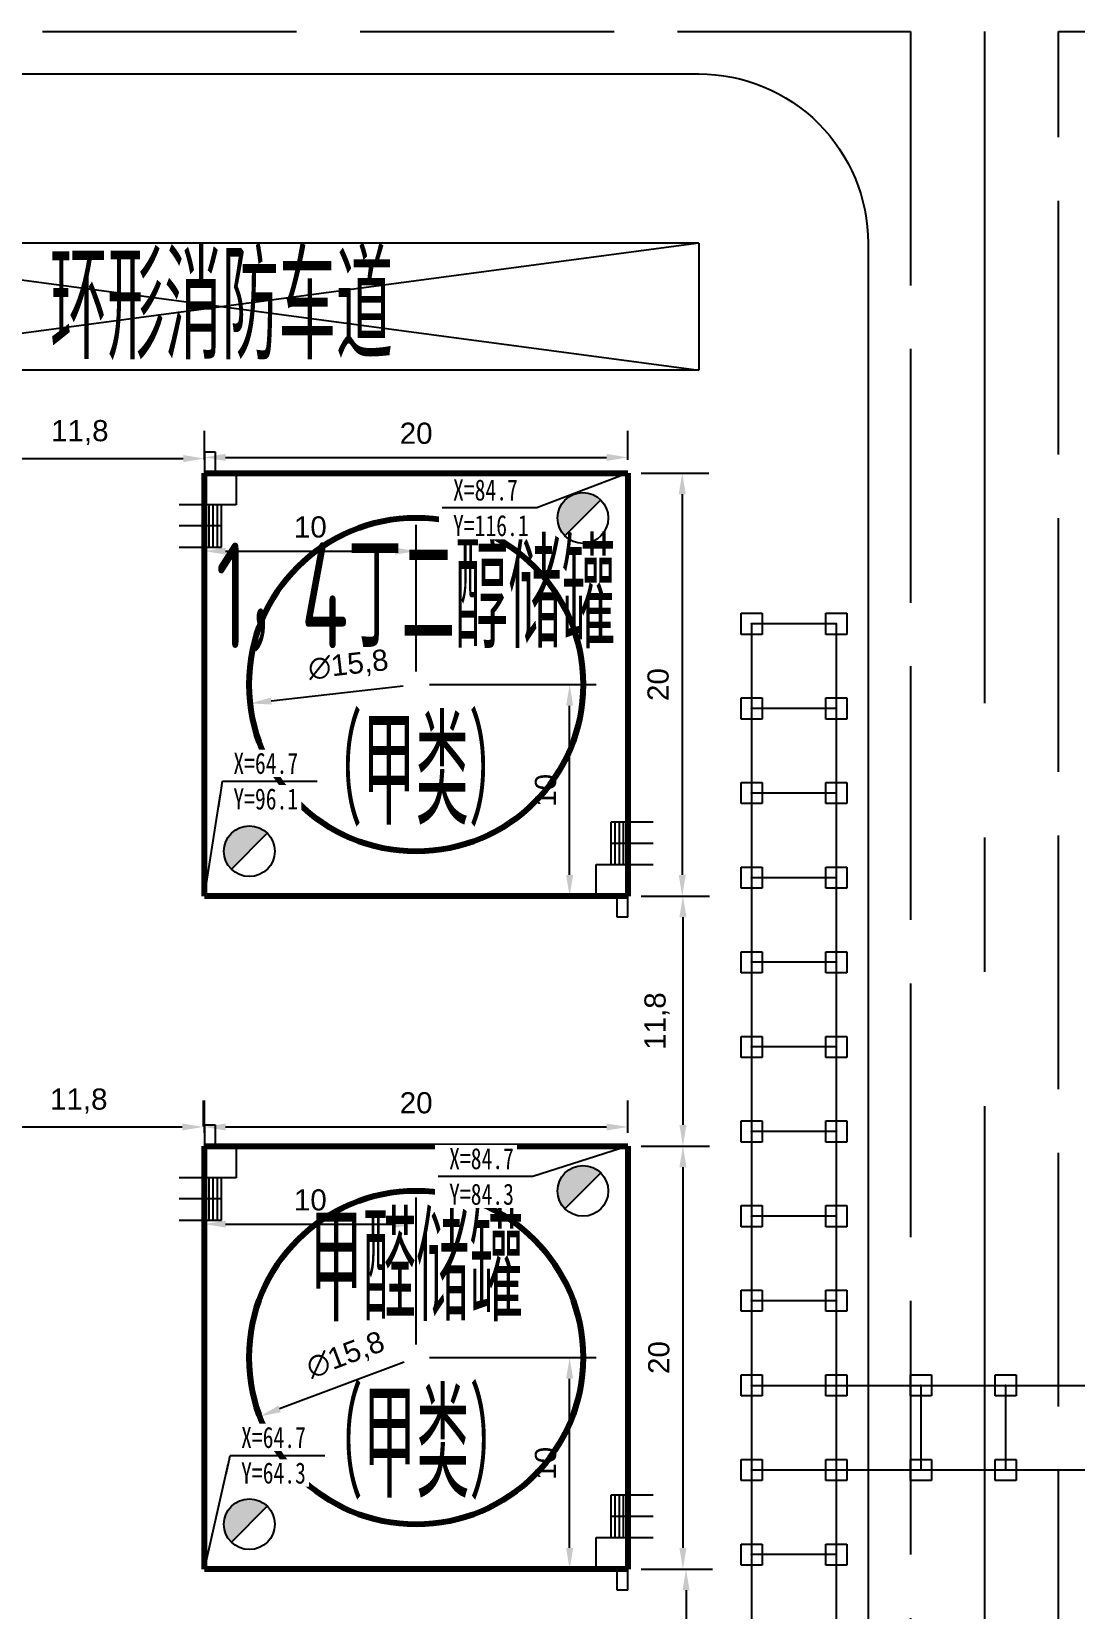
# Model space of a CAD drawing. Header units: millimetres. Extents: x 3176 to 4017, y 1682 to 2277.
# Drawn here: x 3372.7 to 3422, y 2051.6 to 2126.2 of the extents above; entities that cross this region are included whole.
import ezdxf
from ezdxf.enums import TextEntityAlignment as Align

# ---------------------------------------------------------------- set-up
doc = ezdxf.new("R2010")
doc.units = ezdxf.units.MM
doc.linetypes.add('ACAD_ISO02W100', pattern=[15, 12, -3])
doc.linetypes.add('CENTER', pattern=[50.8, 31.75, -6.35, 6.35, -6.35])
for name, color, linetype, lineweight in [('14-消防', 12, 'Continuous', 25), ('15-管廊', 130, 'Continuous', 25), ('16-储罐', 32, 'Continuous', 80), ('18-环形消防车道', 252, 'Continuous', 25), ('19-楼梯', 126, 'Continuous', 25), ('19-楼梯 @ 1', 126, 'Continuous', 25), ('2-文本 @ 1', 7, 'Continuous', 25), ('20-排水渠', 71, 'Continuous', 25), ('23-标注', 7, 'Continuous', 25), ('24-隔堤', 175, 'Continuous', 80), ('25-坐标2', 7, 'Continuous', 25), ('5-道路线', 7, 'ACAD_ISO02W100', 25), ('6-道路中心黄线', 50, 'CENTER', 25), ('7-建筑外沿', 7, 'Continuous', 25)]:
    doc.layers.add(name, color=color, linetype=linetype, lineweight=lineweight)
doc.styles.add('5mm', font='gbenor.shx', dxfattribs={"width": 0.7, "height": 5, "bigfont": 'gbcbig.shx'})
doc.styles.add('Dim_Coord', font='txt', dxfattribs={"width": 0.75})
doc.styles.get("Standard").update_dxf_attribs({"font": 'arial.ttf'})
doc.dimstyles.new('ISO-25', dxfattribs={"dimtxt": 1, "dimasz": 1, "dimexe": 1.25, "dimexo": 0.625, "dimtad": 1, "dimdec": 1, "dimtxsty": 'Standard', "dimcen": 2.5, "dimadec": 0, "dimazin": 0, "dimtfac": 1, "dimtdec": 1, "dimtmove": 0, "dimatfit": 3, "dimfxl": 0, "dimarcsym": 0})

# ---------------------------------------------------------------- blocks, each defined once
blk = doc.blocks.new('消防拴')
at = {"layer": '6-道路中心黄线', "true_color": 0x991b1e}
h = blk.add_hatch(color=244, dxfattribs=at)
h.dxf.hatch_style = 1
h.paths.add_polyline_path([(2870.019, 1133.538, 0.668179), (2867.971, 1132.689, 0.198912), (2868.322, 1131.841)])
at = {"layer": '14-消防'}
blk.add_line((2868.322, 1131.841), (2870.019, 1133.538), dxfattribs=at)
blk.add_circle((2869.171, 1132.689), 1.2, dxfattribs=at)
blk = doc.blocks.new('*D66')
at = {"layer": '23-标注', "color": 0, "lineweight": -2, "transparency": 16777216}
for p, q in [((3380.842, 2105.921), (3380.842, 2107.287)), ((3400.842, 2105.921), (3400.842, 2107.287)), ((3381.842, 2106.037), (3399.842, 2106.037))]:
    blk.add_line(p, q, dxfattribs=at)
at = {"layer": '23-标注', "color": 0, "transparency": 16777216}
for points in [[(3381.842, 2106.204), (3381.842, 2105.87), (3380.842, 2106.037)], [(3399.842, 2106.204), (3399.842, 2105.87), (3400.842, 2106.037)]]:
    blk.add_solid(points, dxfattribs=at)
at = {"layer": 'Defpoints', "color": 0, "transparency": 16777216}
for p in [(3400.842, 2106.037), (3380.842, 2105.296), (3400.842, 2105.296)]:
    blk.add_point(p, dxfattribs=at)
at = {"layer": '23-标注', "color": 0, "transparency": 16777216, "insert": (3390.842, 2107.172), "char_height": 1, "attachment_point": 5}
blk.add_mtext('20', dxfattribs=at)
blk = doc.blocks.new('*D68')
at = {"layer": '23-标注', "color": 0, "lineweight": -2, "transparency": 16777216}
for p, q in [((3380.842, 2074.107), (3380.842, 2075.634)), ((3400.842, 2074.107), (3400.842, 2075.634)), ((3381.842, 2074.384), (3399.842, 2074.384))]:
    blk.add_line(p, q, dxfattribs=at)
at = {"layer": '23-标注', "color": 0, "transparency": 16777216}
for points in [[(3381.842, 2074.551), (3381.842, 2074.218), (3380.842, 2074.384)], [(3399.842, 2074.551), (3399.842, 2074.218), (3400.842, 2074.384)]]:
    blk.add_solid(points, dxfattribs=at)
at = {"layer": 'Defpoints', "color": 0, "transparency": 16777216}
for p in [(3400.842, 2074.384), (3380.842, 2073.482), (3400.842, 2073.482)]:
    blk.add_point(p, dxfattribs=at)
at = {"layer": '23-标注', "color": 0, "transparency": 16777216, "insert": (3390.842, 2075.52), "char_height": 1, "attachment_point": 5}
blk.add_mtext('20', dxfattribs=at)
blk = doc.blocks.new('*D70')
at = {"layer": '23-标注', "color": 0, "lineweight": -2, "transparency": 16777216}
for p, q in [((3369.062, 2105.921), (3369.062, 2107.232)), ((3380.842, 2105.921), (3380.842, 2107.232)), ((3370.062, 2105.982), (3379.842, 2105.982))]:
    blk.add_line(p, q, dxfattribs=at)
at = {"layer": '23-标注', "color": 0, "transparency": 16777216}
for points in [[(3370.062, 2106.149), (3370.062, 2105.815), (3369.062, 2105.982)], [(3379.842, 2106.149), (3379.842, 2105.815), (3380.842, 2105.982)]]:
    blk.add_solid(points, dxfattribs=at)
at = {"layer": 'Defpoints', "color": 0, "transparency": 16777216}
for p in [(3380.842, 2105.982), (3369.062, 2105.296), (3380.842, 2105.296)]:
    blk.add_point(p, dxfattribs=at)
at = {"layer": '23-标注', "color": 0, "transparency": 16777216, "insert": (3374.952, 2107.208), "char_height": 1, "attachment_point": 5}
blk.add_mtext('11,8', dxfattribs=at)
blk = doc.blocks.new('*D71')
at = {"layer": '23-标注', "color": 0, "lineweight": -2, "transparency": 16777216}
for p, q in [((3369.012, 2074.137), (3369.012, 2075.634)), ((3380.792, 2074.403), (3380.792, 2075.634)), ((3370.012, 2074.384), (3379.792, 2074.384))]:
    blk.add_line(p, q, dxfattribs=at)
at = {"layer": '23-标注', "color": 0, "transparency": 16777216}
for points in [[(3370.012, 2074.551), (3370.012, 2074.218), (3369.012, 2074.384)], [(3379.792, 2074.551), (3379.792, 2074.218), (3380.792, 2074.384)]]:
    blk.add_solid(points, dxfattribs=at)
at = {"layer": 'Defpoints', "color": 0, "transparency": 16777216}
for p in [(3380.792, 2074.384), (3380.792, 2073.778), (3369.012, 2073.512)]:
    blk.add_point(p, dxfattribs=at)
at = {"layer": '23-标注', "color": 0, "transparency": 16777216, "insert": (3374.902, 2075.61), "char_height": 1, "attachment_point": 5}
blk.add_mtext('11,8', dxfattribs=at)
blk = doc.blocks.new('*D74')
at = {"layer": '23-标注', "color": 0, "lineweight": -2, "transparency": 16777216}
blk.add_line((3390.235, 2095.227), (3383.996, 2094.519), dxfattribs=at)
at = {"layer": '23-标注', "color": 0, "transparency": 16777216}
blk.add_solid([(3383.977, 2094.684), (3384.014, 2094.353), (3383.002, 2094.406)], dxfattribs=at)
at = {"layer": 'Defpoints', "color": 0, "transparency": 16777216}
for p in [(3398.681, 2096.186), (3383.002, 2094.406)]:
    blk.add_point(p, dxfattribs=at)
at = {"layer": '23-标注', "color": 0, "transparency": 16777216, "insert": (3387.642, 2096.183), "char_height": 1, "attachment_point": 5, "rotation": 6.47866}
blk.add_mtext('∅15,8', dxfattribs=at)
blk = doc.blocks.new('*D75')
at = {"layer": '23-标注', "color": 0, "lineweight": -2, "transparency": 16777216}
blk.add_line((3390.271, 2063.267), (3384.394, 2061.054), dxfattribs=at)
at = {"layer": '23-标注', "color": 0, "transparency": 16777216}
blk.add_solid([(3384.335, 2061.21), (3384.452, 2060.898), (3383.458, 2060.702)], dxfattribs=at)
at = {"layer": 'Defpoints', "color": 0, "transparency": 16777216}
for p in [(3398.226, 2066.262), (3383.458, 2060.702)]:
    blk.add_point(p, dxfattribs=at)
at = {"layer": '23-标注', "color": 0, "transparency": 16777216, "insert": (3387.522, 2063.56), "char_height": 1, "attachment_point": 5, "rotation": 20.63048}
blk.add_mtext('∅15,8', dxfattribs=at)
blk = doc.blocks.new('*D93')
at = {"layer": '23-标注', "color": 0, "lineweight": -2, "transparency": 16777216}
for p, q in [((3391.467, 2095.296), (3399.344, 2095.296)), ((3398.094, 2086.296), (3398.094, 2094.296)), ((3400.217, 2085.296), (3396.844, 2085.296))]:
    blk.add_line(p, q, dxfattribs=at)
at = {"layer": '23-标注', "color": 0, "transparency": 16777216}
for points in [[(3397.927, 2094.296), (3398.261, 2094.296), (3398.094, 2095.296)], [(3397.927, 2086.296), (3398.261, 2086.296), (3398.094, 2085.296)]]:
    blk.add_solid(points, dxfattribs=at)
at = {"layer": 'Defpoints', "color": 0, "transparency": 16777216}
for p in [(3390.842, 2095.296), (3398.094, 2095.296), (3400.842, 2085.296)]:
    blk.add_point(p, dxfattribs=at)
at = {"layer": '23-标注', "color": 0, "transparency": 16777216, "insert": (3396.958, 2090.296), "char_height": 1, "attachment_point": 5, "rotation": 90}
blk.add_mtext('10', dxfattribs=at)
blk = doc.blocks.new('*D94')
at = {"layer": '23-标注', "color": 0, "lineweight": -2, "transparency": 16777216}
for p, q in [((3380.842, 2104.671), (3380.842, 2100.356)), ((3390.842, 2095.921), (3390.842, 2102.856)), ((3381.842, 2101.606), (3389.842, 2101.606))]:
    blk.add_line(p, q, dxfattribs=at)
at = {"layer": '23-标注', "color": 0, "transparency": 16777216}
for points in [[(3381.842, 2101.773), (3381.842, 2101.44), (3380.842, 2101.606)], [(3389.842, 2101.773), (3389.842, 2101.44), (3390.842, 2101.606)]]:
    blk.add_solid(points, dxfattribs=at)
at = {"layer": 'Defpoints', "color": 0, "transparency": 16777216}
for p in [(3380.842, 2105.296), (3390.842, 2101.606), (3390.842, 2095.296)]:
    blk.add_point(p, dxfattribs=at)
at = {"layer": '23-标注', "color": 0, "transparency": 16777216, "insert": (3385.842, 2102.742), "char_height": 1, "attachment_point": 5}
blk.add_mtext('10', dxfattribs=at)
blk = doc.blocks.new('*D95')
at = {"layer": '23-标注', "color": 0, "lineweight": -2, "transparency": 16777216}
for p, q in [((3391.467, 2063.482), (3399.344, 2063.482)), ((3398.094, 2054.482), (3398.094, 2062.482)), ((3400.217, 2053.482), (3396.844, 2053.482))]:
    blk.add_line(p, q, dxfattribs=at)
at = {"layer": '23-标注', "color": 0, "transparency": 16777216}
for points in [[(3397.927, 2062.482), (3398.261, 2062.482), (3398.094, 2063.482)], [(3397.927, 2054.482), (3398.261, 2054.482), (3398.094, 2053.482)]]:
    blk.add_solid(points, dxfattribs=at)
at = {"layer": 'Defpoints', "color": 0, "transparency": 16777216}
for p in [(3390.842, 2063.482), (3398.094, 2063.482), (3400.842, 2053.482)]:
    blk.add_point(p, dxfattribs=at)
at = {"layer": '23-标注', "color": 0, "transparency": 16777216, "insert": (3396.958, 2058.482), "char_height": 1, "attachment_point": 5, "rotation": 90}
blk.add_mtext('10', dxfattribs=at)
blk = doc.blocks.new('*D96')
at = {"layer": '23-标注', "color": 0, "lineweight": -2, "transparency": 16777216}
for p, q in [((3380.842, 2072.857), (3380.842, 2068.542)), ((3390.842, 2064.107), (3390.842, 2071.042)), ((3381.842, 2069.792), (3389.842, 2069.792))]:
    blk.add_line(p, q, dxfattribs=at)
at = {"layer": '23-标注', "color": 0, "transparency": 16777216}
for points in [[(3381.842, 2069.959), (3381.842, 2069.625), (3380.842, 2069.792)], [(3389.842, 2069.959), (3389.842, 2069.625), (3390.842, 2069.792)]]:
    blk.add_solid(points, dxfattribs=at)
at = {"layer": 'Defpoints', "color": 0, "transparency": 16777216}
for p in [(3380.842, 2073.482), (3390.842, 2069.792), (3390.842, 2063.482)]:
    blk.add_point(p, dxfattribs=at)
at = {"layer": '23-标注', "color": 0, "transparency": 16777216, "insert": (3385.842, 2070.928), "char_height": 1, "attachment_point": 5}
blk.add_mtext('10', dxfattribs=at)
blk = doc.blocks.new('*D103')
at = {"layer": '23-标注', "color": 0, "lineweight": -2, "transparency": 16777216}
for p, q in [((3401.467, 2105.296), (3404.663, 2105.296)), ((3403.413, 2104.296), (3403.413, 2086.296)), ((3401.467, 2085.296), (3404.663, 2085.296))]:
    blk.add_line(p, q, dxfattribs=at)
at = {"layer": '23-标注', "color": 0, "transparency": 16777216}
for points in [[(3403.246, 2104.296), (3403.58, 2104.296), (3403.413, 2105.296)], [(3403.246, 2086.296), (3403.58, 2086.296), (3403.413, 2085.296)]]:
    blk.add_solid(points, dxfattribs=at)
at = {"layer": 'Defpoints', "color": 0, "transparency": 16777216}
for p in [(3400.842, 2105.296), (3400.842, 2085.296), (3403.413, 2085.296)]:
    blk.add_point(p, dxfattribs=at)
at = {"layer": '23-标注', "color": 0, "transparency": 16777216, "insert": (3402.277, 2095.296), "char_height": 1, "attachment_point": 5, "rotation": 90}
blk.add_mtext('20', dxfattribs=at)
blk = doc.blocks.new('*D104')
at = {"layer": '23-标注', "color": 0, "lineweight": -2, "transparency": 16777216}
for p, q in [((3401.467, 2073.482), (3404.696, 2073.482)), ((3403.446, 2072.482), (3403.446, 2054.482)), ((3401.467, 2053.482), (3404.696, 2053.482))]:
    blk.add_line(p, q, dxfattribs=at)
at = {"layer": '23-标注', "color": 0, "transparency": 16777216}
for points in [[(3403.28, 2072.482), (3403.613, 2072.482), (3403.446, 2073.482)], [(3403.28, 2054.482), (3403.613, 2054.482), (3403.446, 2053.482)]]:
    blk.add_solid(points, dxfattribs=at)
at = {"layer": 'Defpoints', "color": 0, "transparency": 16777216}
for p in [(3400.842, 2073.482), (3400.842, 2053.482), (3403.446, 2053.482)]:
    blk.add_point(p, dxfattribs=at)
at = {"layer": '23-标注', "color": 0, "transparency": 16777216, "insert": (3402.311, 2063.482), "char_height": 1, "attachment_point": 5, "rotation": 90}
blk.add_mtext('20', dxfattribs=at)
blk = doc.blocks.new('*D106')
at = {"layer": '23-标注', "color": 0, "lineweight": -2, "transparency": 16777216}
for p, q in [((3401.467, 2085.296), (3404.696, 2085.296)), ((3403.446, 2084.296), (3403.446, 2074.482)), ((3401.467, 2073.482), (3404.696, 2073.482))]:
    blk.add_line(p, q, dxfattribs=at)
at = {"layer": '23-标注', "color": 0, "transparency": 16777216}
for points in [[(3403.28, 2084.296), (3403.613, 2084.296), (3403.446, 2085.296)], [(3403.28, 2074.482), (3403.613, 2074.482), (3403.446, 2073.482)]]:
    blk.add_solid(points, dxfattribs=at)
at = {"layer": 'Defpoints', "color": 0, "transparency": 16777216}
for p in [(3400.842, 2085.296), (3400.842, 2073.482), (3403.446, 2073.482)]:
    blk.add_point(p, dxfattribs=at)
at = {"layer": '23-标注', "color": 0, "transparency": 16777216, "insert": (3402.22, 2079.389), "char_height": 1, "attachment_point": 5, "rotation": 90}
blk.add_mtext('11,8', dxfattribs=at)
blk = doc.blocks.new('*D108')
at = {"layer": '23-标注', "color": 0, "lineweight": -2, "transparency": 16777216}
for p, q in [((3401.517, 2053.482), (3404.842, 2053.482)), ((3403.592, 2052.482), (3403.592, 2042.678)), ((3401.517, 2041.678), (3404.842, 2041.678))]:
    blk.add_line(p, q, dxfattribs=at)
at = {"layer": '23-标注', "color": 0, "transparency": 16777216}
for points in [[(3403.425, 2052.482), (3403.758, 2052.482), (3403.592, 2053.482)], [(3403.425, 2042.678), (3403.758, 2042.678), (3403.592, 2041.678)]]:
    blk.add_solid(points, dxfattribs=at)
at = {"layer": 'Defpoints', "color": 0, "transparency": 16777216}
for p in [(3400.892, 2053.482), (3400.892, 2041.678), (3403.592, 2041.678)]:
    blk.add_point(p, dxfattribs=at)
at = {"layer": '23-标注', "color": 0, "transparency": 16777216, "insert": (3402.366, 2047.58), "char_height": 1, "attachment_point": 5, "rotation": 90}
blk.add_mtext('11,8', dxfattribs=at)
blk = doc.blocks.new('*U118')
at = {"char_height": 1, "style": 'Dim_Coord', "bg_fill": 3, "box_fill_scale": 1.15, "bg_fill_color": 256, "bg_fill_transparency": 0}
for s, insert, attachment_point in [(' X=64.7', (0, 0.333), 7), (' Y=64.3', (0, -0.333), 1)]:
    blk.add_mtext(s, dxfattribs=dict(at, insert=insert, attachment_point=attachment_point))
at = {"color": 0}
blk.add_line((0, 0), (4.463, 0), dxfattribs=at)
blk = doc.blocks.new('*U119')
at = {"char_height": 1, "style": 'Dim_Coord', "bg_fill": 3, "box_fill_scale": 1.15, "bg_fill_color": 256, "bg_fill_transparency": 0}
for s, insert, attachment_point in [(' X=84.7', (-4.463, 0.333), 7), (' Y=84.3', (-4.463, -0.333), 1)]:
    blk.add_mtext(s, dxfattribs=dict(at, insert=insert, attachment_point=attachment_point))
at = {"color": 0}
blk.add_line((0, 0), (-4.463, 0), dxfattribs=at)
blk = doc.blocks.new('*U124')
at = {"char_height": 1, "style": 'Dim_Coord', "bg_fill": 3, "box_fill_scale": 1.15, "bg_fill_color": 256, "bg_fill_transparency": 0}
for s, insert, attachment_point in [(' X=64.7', (0, 0.333), 7), (' Y=96.1', (0, -0.333), 1)]:
    blk.add_mtext(s, dxfattribs=dict(at, insert=insert, attachment_point=attachment_point))
at = {"color": 0}
blk.add_line((0, 0), (4.463, 0), dxfattribs=at)
blk = doc.blocks.new('*U125')
at = {"char_height": 1, "style": 'Dim_Coord', "bg_fill": 3, "box_fill_scale": 1.15, "bg_fill_color": 256, "bg_fill_transparency": 0}
for s, insert, attachment_point in [(' X=84.7', (-4.463, 0.333), 7), (' Y=116.1', (-4.463, -0.333), 1)]:
    blk.add_mtext(s, dxfattribs=dict(at, insert=insert, attachment_point=attachment_point))
at = {"color": 0}
blk.add_line((0, 0), (-4.463, 0), dxfattribs=at)

msp = doc.modelspace()

# ---------------------------------------------------------------- linework, layer by layer
msp.add_line((3371.19, 2124.168), (3379.19, 2124.168))
at = {"layer": '15-管廊'}
for p, q in [((3406.19, 2097.668), (3406.19, 2098.668)), ((3406.19, 2098.668), (3407.19, 2098.668)), ((3407.19, 2098.668), (3407.19, 2097.668)), ((3410.19, 2097.668), (3410.19, 2098.668)), ((3410.19, 2098.668), (3411.19, 2098.668)), ((3411.19, 2098.668), (3411.19, 2097.668)), ((3407.19, 2097.668), (3406.19, 2097.668)), ((3410.69, 2098.168), (3406.69, 2098.168)), ((3406.69, 2098.168), (3406.69, 2094.168)), ((3411.19, 2097.668), (3410.19, 2097.668)), ((3410.69, 2098.168), (3410.69, 2094.168)), ((3406.19, 2093.668), (3406.19, 2094.668)), ((3406.19, 2094.668), (3407.19, 2094.668)), ((3407.19, 2094.668), (3407.19, 2093.668)), ((3410.19, 2093.668), (3410.19, 2094.668)), ((3410.19, 2094.668), (3411.19, 2094.668)), ((3411.19, 2094.668), (3411.19, 2093.668)), ((3410.69, 2094.168), (3406.69, 2094.168)), ((3406.69, 2094.168), (3406.69, 2090.168)), ((3410.69, 2094.168), (3410.69, 2090.168)), ((3407.19, 2093.668), (3406.19, 2093.668)), ((3411.19, 2093.668), (3410.19, 2093.668)), ((3406.19, 2089.668), (3406.19, 2090.668)), ((3406.19, 2090.668), (3407.19, 2090.668)), ((3410.69, 2090.168), (3406.69, 2090.168)), ((3406.69, 2090.168), (3406.69, 2086.168)), ((3407.19, 2090.668), (3407.19, 2089.668)), ((3410.19, 2089.668), (3410.19, 2090.668)), ((3410.19, 2090.668), (3411.19, 2090.668)), ((3410.69, 2090.168), (3410.69, 2086.168)), ((3411.19, 2090.668), (3411.19, 2089.668)), ((3407.19, 2089.668), (3406.19, 2089.668)), ((3411.19, 2089.668), (3410.19, 2089.668)), ((3406.19, 2085.668), (3406.19, 2086.668)), ((3406.19, 2086.668), (3407.19, 2086.668)), ((3407.19, 2086.668), (3407.19, 2085.668)), ((3410.19, 2085.668), (3410.19, 2086.668)), ((3410.19, 2086.668), (3411.19, 2086.668)), ((3411.19, 2086.668), (3411.19, 2085.668)), ((3407.19, 2085.668), (3406.19, 2085.668)), ((3410.69, 2086.168), (3406.69, 2086.168)), ((3406.69, 2086.168), (3406.69, 2082.168)), ((3411.19, 2085.668), (3410.19, 2085.668)), ((3410.69, 2086.168), (3410.69, 2082.168)), ((3406.19, 2081.668), (3406.19, 2082.668)), ((3406.19, 2082.668), (3407.19, 2082.668)), ((3407.19, 2082.668), (3407.19, 2081.668)), ((3410.19, 2081.668), (3410.19, 2082.668)), ((3410.19, 2082.668), (3411.19, 2082.668)), ((3411.19, 2082.668), (3411.19, 2081.668)), ((3410.69, 2082.168), (3406.69, 2082.168)), ((3406.69, 2082.168), (3406.69, 2078.168)), ((3410.69, 2082.168), (3410.69, 2078.168)), ((3407.19, 2081.668), (3406.19, 2081.668)), ((3411.19, 2081.668), (3410.19, 2081.668)), ((3406.19, 2077.668), (3406.19, 2078.668)), ((3406.19, 2078.668), (3407.19, 2078.668)), ((3410.69, 2078.168), (3406.69, 2078.168)), ((3406.69, 2078.168), (3406.69, 2074.168)), ((3407.19, 2078.668), (3407.19, 2077.668)), ((3410.19, 2077.668), (3410.19, 2078.668)), ((3410.19, 2078.668), (3411.19, 2078.668)), ((3410.69, 2078.168), (3410.69, 2074.168)), ((3411.19, 2078.668), (3411.19, 2077.668)), ((3407.19, 2077.668), (3406.19, 2077.668)), ((3411.19, 2077.668), (3410.19, 2077.668)), ((3406.19, 2073.668), (3406.19, 2074.668)), ((3406.19, 2074.668), (3407.19, 2074.668)), ((3407.19, 2074.668), (3407.19, 2073.668)), ((3410.19, 2073.668), (3410.19, 2074.668)), ((3410.19, 2074.668), (3411.19, 2074.668)), ((3411.19, 2074.668), (3411.19, 2073.668)), ((3410.69, 2074.168), (3406.69, 2074.168)), ((3406.69, 2074.168), (3406.69, 2070.168)), ((3410.69, 2074.168), (3410.69, 2070.168)), ((3407.19, 2073.668), (3406.19, 2073.668)), ((3411.19, 2073.668), (3410.19, 2073.668)), ((3406.19, 2069.668), (3406.19, 2070.668)), ((3406.19, 2070.668), (3407.19, 2070.668)), ((3410.69, 2070.168), (3406.69, 2070.168)), ((3406.69, 2070.168), (3406.69, 2066.168)), ((3407.19, 2070.668), (3407.19, 2069.668)), ((3410.19, 2069.668), (3410.19, 2070.668)), ((3410.19, 2070.668), (3411.19, 2070.668)), ((3410.69, 2070.168), (3410.69, 2066.168)), ((3411.19, 2070.668), (3411.19, 2069.668)), ((3407.19, 2069.668), (3406.19, 2069.668)), ((3411.19, 2069.668), (3410.19, 2069.668)), ((3406.19, 2065.668), (3406.19, 2066.668)), ((3406.19, 2066.668), (3407.19, 2066.668)), ((3407.19, 2066.668), (3407.19, 2065.668)), ((3410.19, 2065.668), (3410.19, 2066.668)), ((3410.19, 2066.668), (3411.19, 2066.668)), ((3411.19, 2066.668), (3411.19, 2065.668)), ((3407.19, 2065.668), (3406.19, 2065.668)), ((3410.69, 2066.168), (3406.69, 2066.168)), ((3406.69, 2066.168), (3406.69, 2062.168)), ((3411.19, 2065.668), (3410.19, 2065.668)), ((3410.69, 2066.168), (3410.69, 2062.168)), ((3406.19, 2062.668), (3407.19, 2062.668)), ((3406.19, 2061.668), (3406.19, 2062.668)), ((3407.19, 2062.668), (3407.19, 2061.668)), ((3410.19, 2062.668), (3411.19, 2062.668)), ((3410.19, 2061.668), (3410.19, 2062.668)), ((3411.19, 2062.668), (3411.19, 2061.668)), ((3414.19, 2062.668), (3415.19, 2062.668)), ((3414.19, 2061.668), (3414.19, 2062.668)), ((3415.19, 2062.668), (3415.19, 2061.668)), ((3418.19, 2062.668), (3419.19, 2062.668)), ((3418.19, 2061.668), (3418.19, 2062.668)), ((3419.19, 2062.668), (3419.19, 2061.668)), ((3406.69, 2062.168), (3406.69, 2058.168)), ((3406.69, 2062.168), (3410.69, 2062.168)), ((3410.69, 2062.168), (3410.69, 2058.168)), ((3410.69, 2062.168), (3414.69, 2062.168)), ((3414.69, 2062.168), (3414.69, 2058.168)), ((3414.69, 2062.168), (3418.69, 2062.168)), ((3418.69, 2062.168), (3418.69, 2058.168)), ((3418.69, 2062.168), (3422.69, 2062.168)), ((3407.19, 2061.668), (3406.19, 2061.668)), ((3411.19, 2061.668), (3410.19, 2061.668)), ((3415.19, 2061.668), (3414.19, 2061.668)), ((3419.19, 2061.668), (3418.19, 2061.668)), ((3406.19, 2058.668), (3407.19, 2058.668)), ((3406.19, 2057.668), (3406.19, 2058.668)), ((3406.69, 2058.168), (3410.69, 2058.168)), ((3406.69, 2058.168), (3406.69, 2054.168)), ((3407.19, 2058.668), (3407.19, 2057.668)), ((3410.19, 2058.668), (3411.19, 2058.668)), ((3410.19, 2057.668), (3410.19, 2058.668)), ((3410.69, 2058.168), (3414.69, 2058.168)), ((3410.69, 2058.168), (3410.69, 2054.168)), ((3411.19, 2058.668), (3411.19, 2057.668)), ((3414.19, 2058.668), (3415.19, 2058.668)), ((3414.19, 2057.668), (3414.19, 2058.668)), ((3414.69, 2058.168), (3418.69, 2058.168)), ((3415.19, 2058.668), (3415.19, 2057.668)), ((3418.19, 2058.668), (3419.19, 2058.668)), ((3418.19, 2057.668), (3418.19, 2058.668)), ((3418.69, 2058.168), (3422.69, 2058.168)), ((3419.19, 2058.668), (3419.19, 2057.668)), ((3407.19, 2057.668), (3406.19, 2057.668)), ((3411.19, 2057.668), (3410.19, 2057.668)), ((3415.19, 2057.668), (3414.19, 2057.668)), ((3419.19, 2057.668), (3418.19, 2057.668)), ((3406.19, 2053.668), (3406.19, 2054.668)), ((3406.19, 2054.668), (3407.19, 2054.668)), ((3407.19, 2054.668), (3407.19, 2053.668)), ((3410.19, 2053.668), (3410.19, 2054.668)), ((3410.19, 2054.668), (3411.19, 2054.668)), ((3411.19, 2054.668), (3411.19, 2053.668)), ((3407.19, 2053.668), (3406.19, 2053.668)), ((3410.69, 2054.168), (3406.69, 2054.168)), ((3406.69, 2054.168), (3406.69, 2050.168)), ((3411.19, 2053.668), (3410.19, 2053.668)), ((3410.69, 2054.168), (3410.69, 2050.168))]:
    msp.add_line(p, q, dxfattribs=at)
for p in [(3406.69, 2098.168), (3406.69, 2098.168), (3410.69, 2098.168), (3410.69, 2098.168), (3406.69, 2094.168), (3406.69, 2094.168), (3410.69, 2094.168), (3410.69, 2094.168), (3406.69, 2090.168), (3406.69, 2090.168), (3410.69, 2090.168), (3410.69, 2090.168), (3406.69, 2086.168), (3406.69, 2086.168), (3410.69, 2086.168), (3410.69, 2086.168), (3406.69, 2082.168), (3406.69, 2082.168), (3410.69, 2082.168), (3410.69, 2082.168), (3406.69, 2078.168), (3406.69, 2078.168), (3410.69, 2078.168), (3410.69, 2078.168), (3406.69, 2074.168), (3406.69, 2074.168), (3410.69, 2074.168), (3410.69, 2074.168), (3406.69, 2070.168), (3406.69, 2070.168), (3410.69, 2070.168), (3410.69, 2070.168), (3406.69, 2066.168), (3406.69, 2066.168), (3410.69, 2066.168), (3410.69, 2066.168), (3406.69, 2062.168), (3406.69, 2062.168), (3410.69, 2062.168), (3410.69, 2062.168), (3414.69, 2062.168), (3414.69, 2062.168), (3418.69, 2062.168), (3418.69, 2062.168), (3406.69, 2058.168), (3406.69, 2058.168), (3410.69, 2058.168), (3410.69, 2058.168), (3414.69, 2058.168), (3414.69, 2058.168), (3418.69, 2058.168), (3418.69, 2058.168), (3406.69, 2054.168), (3406.69, 2054.168), (3410.69, 2054.168), (3410.69, 2054.168)]:
    msp.add_point(p, dxfattribs=at)
at = {"layer": '16-储罐'}
for centre in [(3390.842, 2095.296), (3390.842, 2063.482)]:
    msp.add_circle(centre, 7.89, dxfattribs=at)
at = {"layer": '18-环形消防车道'}
for p, q in [((3404.19, 2116.168), (3354.19, 2116.168)), ((3359.19, 2116.168), (3404.19, 2110.168)), ((3404.19, 2116.168), (3359.19, 2110.168)), ((3404.19, 2116.168), (3404.19, 2110.168)), ((3404.19, 2110.168), (3354.19, 2110.168))]:
    msp.add_line(p, q, dxfattribs=at)
at = {"layer": '19-楼梯'}
for p, q in [((3381.642, 2103.796), (3379.642, 2103.796)), ((3380.842, 2103.796), (3380.842, 2101.796)), ((3381.042, 2103.796), (3381.042, 2101.796)), ((3381.242, 2103.796), (3381.242, 2101.796)), ((3381.642, 2103.796), (3381.442, 2103.796)), ((3381.442, 2103.796), (3381.442, 2101.796)), ((3381.642, 2101.796), (3381.642, 2103.796)), ((3381.642, 2102.796), (3379.642, 2102.796)), ((3379.642, 2101.796), (3381.642, 2101.796)), ((3402.042, 2088.796), (3400.042, 2088.796)), ((3400.042, 2088.796), (3400.042, 2086.796)), ((3400.242, 2086.796), (3400.242, 2088.796)), ((3400.442, 2086.796), (3400.442, 2088.796)), ((3400.642, 2086.796), (3400.642, 2088.796)), ((3400.842, 2086.796), (3400.842, 2088.796)), ((3400.042, 2087.796), (3402.042, 2087.796)), ((3400.042, 2086.796), (3402.042, 2086.796)), ((3400.042, 2086.796), (3400.242, 2086.796)), ((3381.642, 2071.982), (3379.642, 2071.982)), ((3380.842, 2071.982), (3380.842, 2069.982)), ((3381.042, 2071.982), (3381.042, 2069.982)), ((3381.242, 2071.982), (3381.242, 2069.982)), ((3381.642, 2071.982), (3381.442, 2071.982)), ((3381.442, 2071.982), (3381.442, 2069.982)), ((3381.642, 2069.982), (3381.642, 2071.982)), ((3381.642, 2070.982), (3379.642, 2070.982)), ((3379.642, 2069.982), (3381.642, 2069.982)), ((3402.042, 2056.982), (3400.042, 2056.982)), ((3400.042, 2056.982), (3400.042, 2054.982)), ((3400.242, 2054.982), (3400.242, 2056.982)), ((3400.442, 2054.982), (3400.442, 2056.982)), ((3400.642, 2054.982), (3400.642, 2056.982)), ((3400.842, 2054.982), (3400.842, 2056.982)), ((3400.042, 2055.982), (3402.042, 2055.982)), ((3400.042, 2054.982), (3402.042, 2054.982)), ((3400.042, 2054.982), (3400.242, 2054.982))]:
    msp.add_line(p, q, dxfattribs=at)
at = {"layer": '20-排水渠'}
for p, q in [((3380.842, 2106.296), (3381.342, 2106.296)), ((3380.842, 2106.296), (3380.842, 2105.296)), ((3381.342, 2106.296), (3381.342, 2105.796)), ((3381.342, 2105.796), (3381.342, 2105.296)), ((3380.842, 2105.296), (3380.842, 2103.796)), ((3381.342, 2105.296), (3382.342, 2105.296)), ((3382.342, 2105.296), (3382.342, 2103.796)), ((3382.342, 2103.796), (3380.842, 2103.796)), ((3382.342, 2103.796), (3380.842, 2103.796)), ((3399.342, 2085.296), (3399.342, 2086.796)), ((3399.342, 2086.796), (3400.842, 2086.796)), ((3400.842, 2085.296), (3400.842, 2086.796)), ((3400.342, 2085.296), (3399.342, 2085.296)), ((3400.342, 2084.796), (3400.342, 2085.296)), ((3400.842, 2084.296), (3400.842, 2085.296)), ((3400.342, 2084.296), (3400.342, 2084.796)), ((3400.842, 2084.296), (3400.342, 2084.296)), ((3380.842, 2074.482), (3381.342, 2074.482)), ((3380.842, 2074.482), (3380.842, 2073.482)), ((3381.342, 2074.482), (3381.342, 2073.982)), ((3381.342, 2073.982), (3381.342, 2073.482)), ((3380.842, 2073.482), (3380.842, 2071.982)), ((3381.342, 2073.482), (3382.342, 2073.482)), ((3382.342, 2073.482), (3382.342, 2071.982)), ((3382.342, 2071.982), (3380.842, 2071.982)), ((3382.342, 2071.982), (3380.842, 2071.982)), ((3399.342, 2053.482), (3399.342, 2054.982)), ((3399.342, 2054.982), (3400.842, 2054.982)), ((3400.842, 2053.482), (3400.842, 2054.982)), ((3400.342, 2053.482), (3399.342, 2053.482)), ((3400.342, 2052.982), (3400.342, 2053.482)), ((3400.342, 2052.482), (3400.342, 2052.982)), ((3400.842, 2052.482), (3400.842, 2053.482)), ((3400.842, 2052.482), (3400.342, 2052.482))]:
    msp.add_line(p, q, dxfattribs=at)
at = {"layer": '24-隔堤'}
for p, q in [((3380.842, 2085.296), (3380.842, 2105.296)), ((3380.842, 2105.296), (3390.842, 2105.296)), ((3390.842, 2105.296), (3400.842, 2105.296)), ((3400.842, 2105.296), (3400.842, 2085.296)), ((3400.842, 2085.296), (3380.842, 2085.296)), ((3380.842, 2053.482), (3380.842, 2073.482)), ((3380.842, 2073.482), (3390.842, 2073.482)), ((3390.842, 2073.482), (3400.842, 2073.482)), ((3400.842, 2073.482), (3400.842, 2053.482)), ((3400.842, 2053.482), (3380.842, 2053.482))]:
    msp.add_line(p, q, dxfattribs=at)
at = {"layer": '5-道路线'}
for p, q in [((3328.19, 2126.168), (3414.19, 2126.168)), ((3414.19, 2126.168), (3414.19, 2001.168)), ((3421.19, 2001.168), (3421.19, 2126.168)), ((3421.19, 2126.168), (3533.19, 2126.168))]:
    msp.add_line(p, q, dxfattribs=at)
at = {"layer": '6-道路中心黄线'}
msp.add_line((3417.69, 2126.168), (3417.69, 2001.168), dxfattribs=at)
at = {"layer": '7-建筑外沿'}
msp.add_lwpolyline([(3330.19, 2116.168, -0.414214), (3338.19, 2124.168), (3404.19, 2124.168, -0.414214), (3412.19, 2116.168), (3412.19, 2011.168, -0.414214), (3404.19, 2003.168), (3338.19, 2003.168, -0.414214), (3330.19, 2011.168)], format="xyb", close=True, dxfattribs=at)

# ---------------------------------------------------------------- block references
at = {"layer": '6-道路中心黄线'}
for p in [(529.55, 970.485), (513.792, 954.728), (529.55, 938.671), (513.792, 922.914)]:
    msp.add_blockref('消防拴', p, dxfattribs=at)

# ---------------------------------------------------------------- texts
at = {"layer": '19-楼梯 @ 1', "char_height": 5, "attachment_point": 5, "style": '5mm'}
for s, width, heights, insert in [('{\\C7;1，4丁二醇储罐\\P（甲类）}', 19.26287, [33.751], (3390.811, 2095.296)), ('{\\C7;甲醛储罐\\P（甲类）}', 16.91782, [35.734], (3390.842, 2063.482))]:
    msp.add_mtext_dynamic_manual_height_columns(s, width=width, gutter_width=12.5, heights=heights, dxfattribs=dict(at, insert=insert))
at = {"layer": '2-文本 @ 1', "style": '5mm', "width": 0.75}
msp.add_text('环形消防车道', height=5, dxfattribs=at).set_placement((3381.647, 2113.168), align=Align.MIDDLE_CENTER)

# ---------------------------------------------------------------- dimensions: what is measured, and where the dimension line sits
at = {"layer": '23-标注'}
for base, p1, p2, picture, middle in [((3380.842, 2105.982), (3369.062, 2105.296), (3380.842, 2105.296), '*D70', (3374.952, 2107.208)), ((3400.842, 2106.037), (3380.842, 2105.296), (3400.842, 2105.296), '*D66', (3390.842, 2107.172)), ((3390.842, 2101.606), (3380.842, 2105.296), (3390.842, 2095.296), '*D94', (3385.842, 2102.742)), ((3380.792, 2074.384), (3369.012, 2073.512), (3380.792, 2073.778), '*D71', (3374.902, 2075.61)), ((3400.842, 2074.384), (3380.842, 2073.482), (3400.842, 2073.482), '*D68', (3390.842, 2075.52)), ((3390.842, 2069.792), (3380.842, 2073.482), (3390.842, 2063.482), '*D96', (3385.842, 2070.928))]:
    dim = msp.add_linear_dim(base=base, p1=p1, p2=p2, dimstyle='ISO-25', dxfattribs=at)
    dim.commit()
    dim.dimension.update_dxf_attribs({"geometry": picture, "text_midpoint": middle})
for base, p1, p2, picture, middle in [((3403.413, 2085.296), (3400.842, 2105.296), (3400.842, 2085.296), '*D103', (3402.277, 2095.296)), ((3398.094, 2095.296), (3400.842, 2085.296), (3390.842, 2095.296), '*D93', (3396.958, 2090.296)), ((3403.446, 2073.482), (3400.842, 2085.296), (3400.842, 2073.482), '*D106', (3402.22, 2079.389)), ((3403.446, 2053.482), (3400.842, 2073.482), (3400.842, 2053.482), '*D104', (3402.311, 2063.482)), ((3398.094, 2063.482), (3400.842, 2053.482), (3390.842, 2063.482), '*D95', (3396.958, 2058.482)), ((3403.592, 2041.678), (3400.892, 2053.482), (3400.892, 2041.678), '*D108', (3402.366, 2047.58))]:
    dim = msp.add_linear_dim(base=base, p1=p1, p2=p2, angle=90, dimstyle='ISO-25', dxfattribs=at)
    dim.commit()
    dim.dimension.update_dxf_attribs({"geometry": picture, "text_midpoint": middle})
for p1, p2, picture, middle in [((3398.681, 2096.186), (3383.002, 2094.406), '*D74', (3387.782, 2094.949)), ((3398.226, 2066.262), (3383.458, 2060.702), '*D75', (3387.96, 2062.397))]:
    dim = msp.add_diameter_dim_2p(p1=p1, p2=p2, dimstyle='ISO-25', dxfattribs=at)
    dim.commit()
    dim.dimension.update_dxf_attribs({"geometry": picture, "text_midpoint": middle, "dimtype": 163})

# ---------------------------------------------------------------- next in the draw order: block references
at = {"layer": '25-坐标2'}
for name, p in [('*U125', (3396.538, 2103.648)), ('*U124', (3381.696, 2090.725)), ('*U119', (3396.353, 2072.039)), ('*U118', (3382.062, 2058.858))]:
    msp.add_blockref(name, p, dxfattribs=at)

# ---------------------------------------------------------------- next in the draw order: leaders
for points in [[(3400.842, 2105.296), (3396.538, 2103.648)], [(3380.842, 2085.296), (3381.696, 2090.725)], [(3400.842, 2073.482), (3396.353, 2072.039)], [(3380.842, 2053.482), (3382.062, 2058.858)]]:
    msp.add_leader(points, dimstyle='ISO-25', override={"dimldrblk": 'None'}, dxfattribs=at)

doc.saveas('drawing.dxf')
